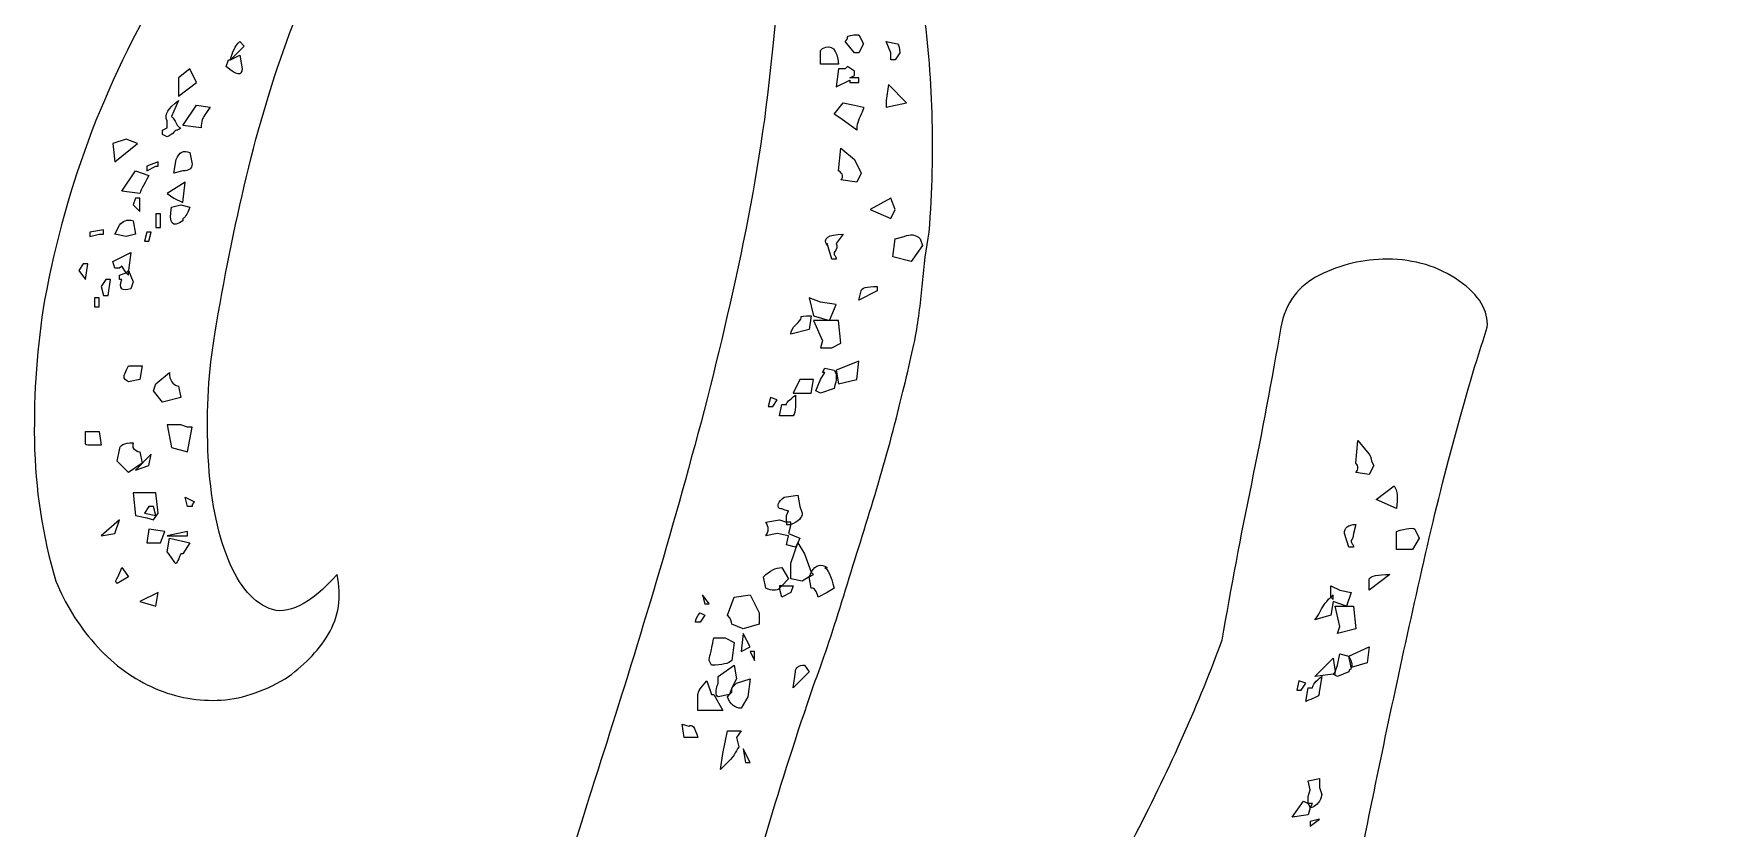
# Model space of a CAD drawing. Header units: inches. Extents: x 148 to 932, y -906 to -173.
# Drawn here: x 148.4 to 500.5, y -702 to -535.7 of the extents above; entities that cross this region are included whole.
import ezdxf

# ---------------------------------------------------------------- set-up
doc = ezdxf.new("R2010")
doc.units = ezdxf.units.IN
doc.header["$MEASUREMENT"] = 0
doc.layers.add('Layer 1', color=7, linetype='Continuous')

# ---------------------------------------------------------------- blocks, each defined once
blk = doc.blocks.new('block 3')
at = {"layer": 'Layer 1', "lineweight": 0}
for points in [[(181.06, -543.01), (178.68, -544.91), (178.68, -548.71), (182.48, -545.86), (181.06, -543.01)], [(321.09, -545.86), (321.09, -544.91), (319.19, -544.91), (320.14, -544.44), (320.14, -543.49), (318.72, -542.54), (318.24, -543.01), (316.82, -543.01), (316.34, -546.81), (319.19, -545.38), (319.19, -545.86), (321.09, -545.86)], [(326.79, -551.08), (331.06, -550.13), (327.26, -546.33), (326.79, -549.66), (326.79, -551.08)], [(167.77, -557.73), (164.92, -558.67), (165.39, -562.47), (170.14, -558.67), (167.77, -557.73)], [(174.41, -563.42), (174.41, -562.47), (172.04, -563.42), (172.04, -564.37), (173.94, -563.42), (174.41, -563.42)], [(177.74, -570.07), (179.63, -571.02), (180.11, -566.74), (176.31, -569.12), (177.74, -570.07)], [(170.61, -572.91), (170.61, -570.07), (169.66, -570.07), (169.19, -571.49), (170.61, -572.91)], [(327.74, -574.34), (328.68, -572.44), (327.74, -570.07), (323.46, -572.44), (327.74, -574.34)], [(174.89, -573.39), (173.94, -573.39), (173.94, -576.24), (174.89, -576.24), (174.89, -573.39)], [(163.02, -577.66), (163.02, -576.71), (160.17, -577.19), (160.17, -578.14), (162.07, -577.66), (163.02, -577.66)], [(172.99, -577.19), (172.04, -577.19), (171.56, -579.09), (172.51, -579.09), (172.99, -577.19)], [(159.22, -587.15), (159.7, -583.83), (158.75, -583.83), (157.8, -585.26), (159.22, -587.15)], [(164.44, -587.15), (163.49, -587.15), (162.54, -588.58), (163.02, -590.48), (163.97, -590.48), (164.44, -587.15)], [(167.77, -585.73), (168.24, -586.21), (168.24, -585.26), (167.77, -585.73)], [(162.07, -590.95), (161.12, -590.95), (161.12, -592.85), (162.07, -592.85), (162.07, -590.95)], [(313.02, -591.9), (310.65, -590.95), (311.6, -594.75), (314.92, -595.7), (311.6, -595.7), (313.49, -599.97), (313.02, -601.4), (315.39, -601.4), (317.29, -600.45), (316.82, -595.7), (314.92, -595.7), (316.34, -592.38), (313.02, -591.9)], [(316.34, -606.14), (316.82, -608.99), (320.62, -608.04), (321.09, -604.24), (316.34, -606.14)], [(307.32, -610.89), (311.12, -610.89), (311.6, -608.04), (308.75, -608.04), (307.32, -610.89)], [(302.58, -611.84), (302.1, -613.74), (303.05, -613.74), (304, -612.31), (302.58, -611.84)], [(179.16, -617.54), (176.31, -617.54), (177.26, -622.28), (180.58, -623.23), (181.53, -618.01), (180.58, -618.01), (179.16, -617.54)], [(172.99, -623.71), (169.66, -627.03), (172.51, -626.08), (172.99, -623.71)], [(174.41, -636.05), (173.94, -631.78), (169.19, -631.78), (169.66, -636.52), (172.04, -637), (173.46, -637.47), (174.41, -636.05)], [(173.94, -636.52), (173.46, -634.62), (172.51, -634.62), (171.56, -636.05), (173.94, -636.52)], [(166.34, -637.47), (162.54, -640.8), (165.39, -640.32), (166.34, -637.47)], [(174.89, -642.22), (175.84, -639.85), (172.51, -639.37), (172.04, -642.22), (174.89, -642.22)], [(176.31, -640.8), (180.58, -640.8), (180.58, -639.85), (176.31, -640.8)], [(306.85, -637.95), (305.9, -637.95), (305.9, -638.42), (306.85, -638.42), (306.85, -637.95)], [(304.48, -651.71), (304.95, -651.24), (304.48, -651.24), (304.48, -651.71)], [(311.6, -648.87), (311.12, -648.39), (310.65, -649.34), (311.6, -648.87)], [(170.61, -654.56), (173.94, -655.51), (174.41, -652.66), (170.61, -654.56)], [(288.34, -653.14), (288.81, -655.04), (289.76, -655.04), (288.34, -653.14)], [(420.3, -653.14), (419.82, -653.61), (420.3, -654.09), (420.3, -653.14)], [(296.88, -661.21), (296.41, -665), (298.31, -664.05), (296.88, -661.21)], [(299.25, -666.9), (299.25, -665), (298.31, -665), (299.25, -666.9)], [(413.18, -671.17), (412.7, -673.07), (413.65, -673.07), (414.6, -671.65), (413.18, -671.17)], [(420.77, -669.75), (420.77, -669.28), (420.3, -669.75), (420.77, -669.75)], [(294.51, -673.55), (294.51, -672.6), (294.03, -674.02), (294.51, -673.55)], [(296.88, -685.41), (297.36, -688.26), (298.31, -688.26), (296.88, -685.41)], [(415.55, -697.76), (416.03, -696.81), (415.08, -696.81), (415.55, -697.76)], [(417.45, -700.13), (415.55, -700.61), (415.55, -701.56), (417.45, -700.13)]]:
    blk.add_lwpolyline(points, dxfattribs=at)
for points, knots in [([(211.91, -648.87), (212.86, -653.61), (212.22, -657.81), (210.01, -661.45), (207.8, -665.08), (204.79, -668.17), (200.99, -670.7), (196.25, -673.55), (191.5, -675.06), (186.75, -675.21), (182.01, -675.37), (177.42, -674.42), (172.99, -672.36), (168.55, -670.31), (164.6, -667.3), (161.12, -663.34), (157.64, -659.39), (154.95, -655.04), (153.05, -650.29), (150.2, -640.8), (148.7, -630.99), (148.54, -620.86), (148.38, -610.73), (149.09, -600.92), (150.68, -591.43), (155.11, -567.06), (163.89, -544.2), (177.02, -522.84), (190.15, -501.47), (207.64, -483.2), (229.48, -468.01), (237.07, -462.63), (244.58, -458.68), (252.02, -456.14), (259.46, -453.62), (266.34, -452.35), (272.67, -452.35), (283.43, -452.35), (293.08, -455.67), (301.63, -462.31), (310.17, -468.96), (317.21, -477.98), (322.75, -489.37), (328.28, -500.76), (332.16, -513.98), (334.38, -529.01), (336.59, -544.04), (337.07, -560.1), (335.8, -577.19), (335.17, -580.67), (334.69, -584.23), (334.38, -587.87), (334.06, -591.51), (333.59, -595.23), (332.96, -599.02), (332.01, -603.46), (330.74, -608.84), (329.16, -615.16), (327.57, -621.5), (325.75, -627.98), (323.7, -634.62), (321.64, -641.27), (319.58, -647.92), (317.53, -654.56), (315.47, -661.21), (313.49, -667.07), (311.6, -672.12), (308.11, -682.26), (304.87, -692.38), (301.87, -702.5), (298.85, -712.64), (296.41, -721.97), (294.51, -730.51), (294.51, -730.51), (292.61, -730.03), (292.61, -730.03), (292.61, -730.03), (291.66, -731.93), (291.66, -731.93), (291.66, -731.93), (292.61, -734.31), (292.61, -734.31), (292.61, -734.31), (293.08, -734.31), (293.08, -734.31), (293.39, -734.31), (293.71, -734.15), (294.03, -733.83), (292.45, -741.12), (291.34, -747.44), (290.71, -752.82), (290.07, -761.05), (290.78, -767.14), (292.85, -771.1), (294.9, -775.05), (297.99, -777.5), (302.1, -778.45), (310.96, -779.71), (319.98, -776.79), (329.16, -769.67), (338.33, -762.55), (347.12, -753.21), (355.5, -741.67), (363.89, -730.12), (371.72, -717.3), (379, -703.22), (386.28, -689.14), (392.29, -675.61), (397.04, -662.63), (398.94, -651.56), (400.99, -640.64), (403.21, -629.88), (405.42, -619.12), (407.48, -608.2), (409.38, -597.12), (410.33, -592.07), (413.02, -588.42), (417.45, -586.21), (421.88, -584), (426.62, -582.88), (431.69, -582.88), (437.39, -582.88), (442.37, -584.39), (446.64, -587.39), (450.92, -590.41), (452.89, -593.64), (452.58, -597.12), (447.83, -611.68), (443.4, -628.06), (439.29, -646.25), (435.17, -664.45), (431.37, -682.09), (427.89, -699.18), (423.78, -720.07), (419.42, -740.88), (414.84, -761.6), (410.25, -782.32), (404.47, -801.71), (397.51, -819.75), (401.62, -820.06), (405.5, -820.23), (409.14, -820.23), (412.78, -820.23), (416.34, -820.23), (419.82, -820.23), (427.73, -820.23), (436.51, -820.3), (446.17, -820.46), (455.82, -820.62), (465.63, -820.38), (475.6, -819.75), (485.57, -819.11), (495.3, -818.01), (504.79, -816.43), (514.29, -814.84), (522.83, -812.47), (530.43, -809.31), (538.02, -806.14), (544.27, -801.87), (549.18, -796.49), (554.08, -791.11), (557.01, -784.31), (557.96, -776.08), (559.86, -776.39), (561.67, -777.66), (563.42, -779.88), (565.15, -782.09), (566.58, -784.94), (567.69, -788.42), (568.79, -791.9), (569.35, -795.85), (569.35, -800.29), (569.35, -804.72), (568.56, -809.14), (566.98, -813.58), (565.08, -819.28), (561.67, -824.26), (556.77, -828.53), (551.86, -832.8), (545.85, -836.28), (538.73, -838.98), (531.61, -841.66), (523.7, -843.72), (515, -845.15), (506.29, -846.57), (497.2, -847.28), (487.7, -847.28), (470.3, -847.28), (452.97, -846.49), (435.73, -844.91), (418.47, -843.32), (403.21, -840.95), (389.92, -837.79), (386.43, -845.07), (382.48, -852.27), (378.05, -859.39), (373.62, -866.51), (369.19, -873.23), (364.76, -879.56), (357.17, -888.74), (348.93, -895.46), (340.08, -899.73), (331.21, -904.01), (322.83, -906.14), (314.92, -906.14), (306.06, -906.14), (298.62, -904.56), (292.61, -901.4), (284.7, -897.91), (278.44, -892.3), (273.86, -884.55), (269.27, -876.79), (267.29, -868.96), (267.92, -861.05), (268.24, -856.93), (269.19, -854.16), (270.77, -852.74), (272.35, -851.32), (273.86, -850.76), (275.28, -851.08), (276.71, -851.39), (278.05, -852.34), (279.32, -853.93), (280.58, -855.51), (281.22, -857.41), (281.22, -859.62), (281.85, -865.63), (283.98, -870.22), (287.62, -873.39), (291.26, -876.55), (295.77, -878.14), (301.15, -878.14), (307.48, -878.14), (313.26, -876.79), (318.48, -874.1), (323.7, -871.41), (328.37, -867.93), (332.48, -863.66), (336.59, -859.39), (340.32, -854.64), (343.64, -849.42), (346.96, -844.2), (349.88, -839.21), (352.42, -834.47), (335.64, -835.42), (320.53, -835.49), (307.09, -834.7), (293.63, -833.91), (284.38, -833.83), (279.32, -834.47), (273.93, -835.1), (271.17, -834.38), (271.01, -832.33), (270.85, -830.27), (272.03, -828.06), (274.57, -825.68), (277.1, -823.31), (280.5, -821.09), (284.78, -819.04), (289.05, -816.98), (292.92, -816.11), (296.41, -816.43), (296.41, -816.43), (360.01, -818.33), (360.01, -818.33), (365.71, -804.4), (370.61, -789.45), (374.73, -773.47), (378.84, -757.49), (382.48, -741.59), (385.65, -725.76), (385.65, -725.76), (384.7, -725.76), (384.7, -725.76), (379.31, -735.89), (373.46, -745.46), (367.13, -754.48), (360.8, -763.5), (354.08, -771.49), (346.96, -778.45), (339.84, -785.41), (332.32, -790.95), (324.41, -795.07), (316.5, -799.18), (308.27, -801.24), (299.73, -801.24), (283.9, -801.24), (271.88, -795.62), (263.65, -784.39), (255.42, -773.15), (252.1, -758.52), (253.68, -740.48), (253.68, -738.58), (253.84, -736.37), (254.16, -733.83), (254.47, -731.3), (254.95, -728.93), (255.58, -726.71), (256.53, -722.6), (257.96, -717.38), (259.86, -711.05), (261.75, -704.72), (263.96, -697.6), (266.5, -689.69), (269.66, -679.88), (273.06, -668.97), (276.71, -656.93), (280.34, -644.91), (283.9, -632.41), (287.39, -619.43), (290.87, -606.46), (294.03, -593.09), (296.88, -579.32), (299.73, -565.56), (301.78, -551.87), (303.05, -538.26), (305.58, -515.48), (303.44, -498.55), (296.64, -487.47), (289.83, -476.4), (280.74, -470.86), (269.35, -470.86), (256.69, -470.86), (243.72, -477.03), (230.43, -489.37), (224.09, -495.07), (218.63, -501.87), (214.05, -509.78), (209.46, -517.7), (205.42, -526.32), (201.94, -535.65), (198.46, -544.99), (195.45, -554.96), (192.92, -565.56), (190.39, -576.16), (188.18, -587.15), (186.28, -598.55), (185.01, -606.14), (184.54, -614.21), (184.86, -622.76), (185.17, -631.3), (186.43, -638.58), (188.65, -644.59), (190.86, -650.61), (193.87, -654.41), (197.67, -655.99), (201.47, -657.57), (206.22, -655.2), (211.91, -648.87)], [0, 0, 0, 0, 1, 1, 1, 2, 2, 2, 3, 3, 3, 4, 4, 4, 5, 5, 5, 6, 6, 6, 7, 7, 7, 8, 8, 8, 9, 9, 9, 10, 10, 10, 11, 11, 11, 12, 12, 12, 13, 13, 13, 14, 14, 14, 15, 15, 15, 16, 16, 16, 17, 17, 17, 18, 18, 18, 19, 19, 19, 20, 20, 20, 21, 21, 21, 22, 22, 22, 23, 23, 23, 24, 24, 24, 25, 25, 25, 26, 26, 26, 27, 27, 27, 28, 28, 28, 29, 29, 29, 30, 30, 30, 31, 31, 31, 32, 32, 32, 33, 33, 33, 34, 34, 34, 35, 35, 35, 36, 36, 36, 37, 37, 37, 38, 38, 38, 39, 39, 39, 40, 40, 40, 41, 41, 41, 42, 42, 42, 43, 43, 43, 44, 44, 44, 45, 45, 45, 46, 46, 46, 47, 47, 47, 48, 48, 48, 49, 49, 49, 50, 50, 50, 51, 51, 51, 52, 52, 52, 53, 53, 53, 54, 54, 54, 55, 55, 55, 56, 56, 56, 57, 57, 57, 58, 58, 58, 59, 59, 59, 60, 60, 60, 61, 61, 61, 62, 62, 62, 63, 63, 63, 64, 64, 64, 65, 65, 65, 66, 66, 66, 67, 67, 67, 68, 68, 68, 69, 69, 69, 70, 70, 70, 71, 71, 71, 72, 72, 72, 73, 73, 73, 74, 74, 74, 75, 75, 75, 76, 76, 76, 77, 77, 77, 78, 78, 78, 79, 79, 79, 80, 80, 80, 81, 81, 81, 82, 82, 82, 83, 83, 83, 84, 84, 84, 85, 85, 85, 86, 86, 86, 87, 87, 87, 88, 88, 88, 89, 89, 89, 90, 90, 90, 91, 91, 91, 92, 92, 92, 93, 93, 93, 94, 94, 94, 95, 95, 95, 96, 96, 96, 97, 97, 97, 98, 98, 98, 99, 99, 99, 100, 100, 100, 101, 101, 101, 102, 102, 102, 103, 103, 103, 104, 104, 104, 105, 105, 105, 106, 106, 106, 107, 107, 107, 108, 108, 108, 109, 109, 109, 110, 110, 110, 111, 111, 111, 112, 112, 112, 113, 113, 113, 114, 114, 114, 115, 115, 115, 116, 116, 116, 116]), ([(192.45, -538.26), (192.45, -538.26), (191.5, -537.31), (191.5, -537.31), (190.55, -538.26), (189.91, -539.53), (189.6, -541.11), (189.6, -541.11), (192.45, -538.26), (192.45, -538.26)], [0, 0, 0, 0, 1, 1, 1, 2, 2, 2, 3, 3, 3, 3]), ([(313.02, -539.21), (313.02, -539.21), (313.02, -542.06), (313.02, -542.06), (313.02, -542.06), (316.82, -542.06), (316.82, -542.06), (316.5, -538.9), (315.39, -537.79), (313.49, -538.74), (313.49, -538.74), (313.02, -539.21), (313.02, -539.21)], [0, 0, 0, 0, 1, 1, 1, 2, 2, 2, 3, 3, 3, 4, 4, 4, 4]), ([(321.09, -539.69), (321.09, -539.69), (322.04, -537.79), (322.04, -537.79), (322.04, -537.79), (321.09, -535.89), (321.09, -535.89), (319.5, -535.89), (318.72, -536.05), (318.72, -536.36), (318.72, -536.68), (318.55, -537), (318.24, -537.31), (318.24, -537.31), (320.14, -539.69), (320.14, -539.69), (320.14, -539.69), (321.09, -539.69), (321.09, -539.69)], [0, 0, 0, 0, 1, 1, 1, 2, 2, 2, 3, 3, 3, 4, 4, 4, 5, 5, 5, 6, 6, 6, 6]), ([(327.74, -539.69), (327.74, -539.69), (327.74, -541.11), (327.74, -541.11), (327.74, -541.11), (328.68, -541.11), (328.68, -541.11), (328.68, -541.11), (329.63, -539.69), (329.63, -539.69), (329.63, -538.74), (329.47, -538.11), (329.16, -537.79), (329.16, -537.79), (326.79, -537.31), (326.79, -537.31), (326.79, -537.31), (327.74, -539.69), (327.74, -539.69)], [0, 0, 0, 0, 1, 1, 1, 2, 2, 2, 3, 3, 3, 4, 4, 4, 5, 5, 5, 6, 6, 6, 6]), ([(189.13, -541.11), (189.13, -541.11), (188.65, -542.54), (188.65, -542.54), (190.86, -544.44), (191.98, -544.6), (191.98, -543.01), (191.98, -543.01), (191.5, -540.16), (191.5, -540.16), (191.5, -540.16), (189.6, -541.11), (189.6, -541.11), (189.6, -541.11), (189.13, -541.11), (189.13, -541.11)], [0, 0, 0, 0, 1, 1, 1, 2, 2, 2, 3, 3, 3, 4, 4, 4, 5, 5, 5, 5]), ([(178.68, -549.66), (176.47, -551.24), (175.67, -552.67), (176.31, -553.93), (176.31, -553.93), (176.31, -555.35), (176.31, -555.35), (176.31, -555.35), (175.36, -555.83), (175.36, -555.83), (175.36, -555.83), (175.36, -556.78), (175.36, -556.78), (175.36, -556.78), (176.31, -557.25), (176.31, -557.25), (176.94, -556.94), (177.42, -556.62), (177.74, -556.3), (178.05, -555.99), (178.28, -555.83), (178.45, -555.83), (178.6, -555.83), (178.84, -555.67), (179.16, -555.35), (178.84, -555.35), (178.52, -555.04), (178.21, -554.4), (177.89, -553.77), (177.57, -553.3), (177.26, -552.98), (177.26, -552.98), (178.68, -549.66), (178.68, -549.66)], [0, 0, 0, 0, 1, 1, 1, 2, 2, 2, 3, 3, 3, 4, 4, 4, 5, 5, 5, 6, 6, 6, 7, 7, 7, 8, 8, 8, 9, 9, 9, 10, 10, 10, 11, 11, 11, 11]), ([(179.63, -554.88), (179.63, -554.88), (183.43, -555.35), (183.43, -555.35), (183.43, -554.72), (183.51, -554.16), (183.67, -553.69), (183.82, -553.22), (184.38, -552.35), (185.33, -551.08), (185.33, -551.08), (182.48, -550.61), (182.48, -550.61), (182.48, -550.61), (179.63, -554.88), (179.63, -554.88)], [0, 0, 0, 0, 1, 1, 1, 2, 2, 2, 3, 3, 3, 4, 4, 4, 5, 5, 5, 5]), ([(317.29, -553.45), (317.29, -553.45), (320.62, -555.83), (320.62, -555.83), (320.62, -554.88), (320.93, -553.77), (321.56, -552.5), (321.88, -551.87), (322.04, -551.4), (322.04, -551.08), (322.04, -551.08), (320.14, -550.61), (320.14, -550.61), (320.14, -550.61), (317.77, -550.13), (317.77, -550.13), (317.77, -550.13), (315.87, -552.5), (315.87, -552.5), (315.87, -552.5), (317.29, -553.45), (317.29, -553.45)], [0, 0, 0, 0, 1, 1, 1, 2, 2, 2, 3, 3, 3, 4, 4, 4, 5, 5, 5, 6, 6, 6, 7, 7, 7, 7]), ([(321.56, -564.85), (321.56, -564.85), (320.14, -562), (320.14, -562), (320.14, -562), (317.29, -559.62), (317.29, -559.62), (317.29, -559.62), (316.82, -564.37), (316.82, -564.37), (317.77, -565.01), (317.92, -565.64), (317.29, -566.27), (317.29, -566.27), (320.62, -566.74), (320.62, -566.74), (320.62, -566.74), (321.56, -564.85), (321.56, -564.85)], [0, 0, 0, 0, 1, 1, 1, 2, 2, 2, 3, 3, 3, 4, 4, 4, 5, 5, 5, 6, 6, 6, 6]), ([(181.06, -560.57), (179.79, -559.94), (178.84, -560.42), (178.21, -562), (178.21, -562), (177.74, -564.85), (177.74, -564.85), (177.74, -564.85), (179.63, -564.37), (179.63, -564.37), (180.9, -564.37), (181.53, -563.9), (181.53, -562.95), (181.53, -562.95), (181.06, -560.57), (181.06, -560.57)], [0, 0, 0, 0, 1, 1, 1, 2, 2, 2, 3, 3, 3, 4, 4, 4, 5, 5, 5, 5]), ([(166.82, -568.64), (166.82, -568.64), (170.61, -569.12), (170.61, -569.12), (170.61, -568.81), (171.25, -567.54), (172.51, -565.32), (172.51, -565.32), (169.66, -564.37), (169.66, -564.37), (169.66, -564.37), (166.82, -568.64), (166.82, -568.64)], [0, 0, 0, 0, 1, 1, 1, 2, 2, 2, 3, 3, 3, 4, 4, 4, 4]), ([(179.63, -574.34), (179.95, -574.34), (180.42, -573.55), (181.06, -571.97), (181.06, -571.97), (179.16, -571.49), (179.16, -571.49), (179.16, -571.49), (177.26, -571.97), (177.26, -571.97), (176.62, -575.45), (177.42, -576.4), (179.63, -574.81), (179.63, -574.81), (179.63, -574.34), (179.63, -574.34)], [0, 0, 0, 0, 1, 1, 1, 2, 2, 2, 3, 3, 3, 4, 4, 4, 5, 5, 5, 5]), ([(169.66, -577.66), (169.66, -577.66), (169.19, -574.81), (169.19, -574.81), (167.92, -574.5), (166.97, -574.81), (166.34, -575.76), (166.34, -575.76), (165.39, -577.66), (165.39, -577.66), (165.39, -577.66), (167.77, -578.14), (167.77, -578.14), (167.77, -578.14), (169.66, -577.66), (169.66, -577.66)], [0, 0, 0, 0, 1, 1, 1, 2, 2, 2, 3, 3, 3, 4, 4, 4, 5, 5, 5, 5]), ([(333.91, -578.61), (332.96, -577.66), (331.84, -577.51), (330.58, -578.14), (330.58, -578.14), (328.68, -578.61), (328.68, -578.61), (328.68, -578.61), (328.21, -582.41), (328.21, -582.41), (328.21, -582.41), (332.01, -583.36), (332.01, -583.36), (332.01, -583.36), (334.38, -580.03), (334.38, -580.03), (334.38, -580.03), (333.91, -578.61), (333.91, -578.61)], [0, 0, 0, 0, 1, 1, 1, 2, 2, 2, 3, 3, 3, 4, 4, 4, 5, 5, 5, 6, 6, 6, 6]), ([(317.77, -577.66), (314.6, -577.66), (313.49, -578.46), (314.44, -580.03), (314.44, -580.03), (314.44, -579.56), (314.44, -579.56), (314.44, -579.56), (315.39, -582.88), (315.39, -582.88), (315.39, -582.88), (316.34, -582.88), (316.34, -582.88), (316.34, -582.57), (316.26, -582.33), (316.11, -582.17), (315.94, -582.02), (315.87, -581.78), (315.87, -581.46), (316.5, -580.83), (316.65, -580.2), (316.34, -579.56), (316.34, -579.56), (317.77, -577.66), (317.77, -577.66)], [0, 0, 0, 0, 1, 1, 1, 2, 2, 2, 3, 3, 3, 4, 4, 4, 5, 5, 5, 6, 6, 6, 7, 7, 7, 8, 8, 8, 8]), ([(166.82, -584.31), (166.82, -584.31), (167.77, -585.73), (167.77, -585.73), (167.77, -585.73), (166.34, -586.21), (166.34, -586.21), (166.34, -586.21), (166.34, -587.15), (166.34, -587.15), (166.34, -587.15), (166.82, -587.15), (166.82, -587.15), (166.18, -589.06), (166.82, -589.69), (168.72, -589.06), (168.72, -589.06), (169.19, -587.63), (169.19, -587.63), (169.19, -587.63), (168.24, -585.26), (168.24, -585.26), (168.24, -585.26), (168.72, -581.46), (168.72, -581.46), (168.72, -581.46), (164.92, -583.36), (164.92, -583.36), (164.92, -583.36), (165.39, -584.78), (165.39, -584.78), (165.39, -584.78), (166.34, -584.78), (166.34, -584.78), (166.34, -584.78), (166.82, -584.31), (166.82, -584.31)], [0, 0, 0, 0, 1, 1, 1, 2, 2, 2, 3, 3, 3, 4, 4, 4, 5, 5, 5, 6, 6, 6, 7, 7, 7, 8, 8, 8, 9, 9, 9, 10, 10, 10, 11, 11, 11, 12, 12, 12, 12]), ([(321.09, -591.43), (321.09, -591.43), (324.89, -589.53), (324.89, -589.53), (324.89, -589.53), (324.89, -588.58), (324.89, -588.58), (322.67, -588.58), (321.56, -588.9), (321.56, -589.53), (321.56, -589.53), (321.09, -591.43), (321.09, -591.43)], [0, 0, 0, 0, 1, 1, 1, 2, 2, 2, 3, 3, 3, 4, 4, 4, 4]), ([(310.65, -597.6), (310.65, -597.6), (311.12, -594.75), (311.12, -594.75), (309.53, -594.75), (308.82, -594.83), (308.99, -594.99), (309.14, -595.15), (308.9, -595.54), (308.27, -596.18), (308.27, -596.18), (307.8, -596.65), (307.8, -596.65), (307.16, -597.29), (306.85, -597.92), (306.85, -598.55), (306.85, -598.55), (310.65, -597.6), (310.65, -597.6)], [0, 0, 0, 0, 1, 1, 1, 2, 2, 2, 3, 3, 3, 4, 4, 4, 5, 5, 5, 6, 6, 6, 6]), ([(168.24, -605.19), (167.6, -606.46), (167.29, -607.25), (167.29, -607.57), (167.29, -607.89), (167.6, -608.2), (168.24, -608.52), (168.24, -608.52), (170.61, -608.04), (170.61, -608.04), (170.61, -608.04), (171.09, -605.19), (171.09, -605.19), (171.09, -605.19), (168.24, -605.19), (168.24, -605.19)], [0, 0, 0, 0, 1, 1, 1, 2, 2, 2, 3, 3, 3, 4, 4, 4, 5, 5, 5, 5]), ([(313.02, -610.89), (313.02, -610.89), (315.87, -609.94), (315.87, -609.94), (316.5, -608.04), (316.5, -606.78), (315.87, -606.14), (315.87, -606.14), (313.97, -605.67), (313.97, -605.67), (313.97, -605.67), (313.49, -606.62), (313.49, -606.62), (313.49, -606.62), (313.97, -606.62), (313.97, -606.62), (313.97, -606.62), (313.02, -608.04), (313.02, -608.04), (313.02, -608.04), (312.07, -610.42), (312.07, -610.42), (312.07, -610.42), (313.02, -610.89), (313.02, -610.89)], [0, 0, 0, 0, 1, 1, 1, 2, 2, 2, 3, 3, 3, 4, 4, 4, 5, 5, 5, 6, 6, 6, 7, 7, 7, 8, 8, 8, 8]), ([(173.46, -610.42), (173.46, -610.42), (175.36, -612.79), (175.36, -612.79), (175.36, -612.79), (179.16, -611.84), (179.16, -611.84), (179.16, -611.84), (178.68, -609.47), (178.68, -609.47), (177.42, -609.16), (176.79, -608.2), (176.79, -606.62), (176.79, -606.62), (173.94, -608.99), (173.94, -608.99), (173.94, -608.99), (173.46, -610.42), (173.46, -610.42)], [0, 0, 0, 0, 1, 1, 1, 2, 2, 2, 3, 3, 3, 4, 4, 4, 5, 5, 5, 6, 6, 6, 6]), ([(307.8, -611.36), (306.53, -612.31), (305.9, -612.95), (305.9, -613.26), (305.9, -613.26), (304.95, -613.26), (304.95, -613.26), (304.95, -613.26), (304.48, -615.64), (304.48, -615.64), (304.48, -615.64), (307.32, -615.64), (307.32, -615.64), (307.64, -615.33), (307.8, -614.69), (307.8, -613.74), (307.8, -613.74), (307.8, -611.36), (307.8, -611.36)], [0, 0, 0, 0, 1, 1, 1, 2, 2, 2, 3, 3, 3, 4, 4, 4, 5, 5, 5, 6, 6, 6, 6]), ([(159.22, -618.96), (159.22, -620.55), (159.22, -621.41), (159.22, -621.57), (159.22, -621.73), (159.53, -621.81), (160.17, -621.81), (160.17, -621.81), (162.54, -621.81), (162.54, -621.81), (162.54, -621.81), (162.07, -618.96), (162.07, -618.96), (162.07, -618.96), (159.22, -618.96), (159.22, -618.96)], [0, 0, 0, 0, 1, 1, 1, 2, 2, 2, 3, 3, 3, 4, 4, 4, 5, 5, 5, 5]), ([(165.87, -625.13), (165.87, -625.13), (168.24, -627.5), (168.24, -627.5), (168.24, -627.5), (171.09, -625.6), (171.09, -625.6), (171.09, -625.6), (170.61, -623.23), (170.61, -623.23), (169.35, -622.92), (168.87, -622.28), (169.19, -621.33), (167.29, -621.33), (166.34, -621.81), (166.34, -622.76), (166.34, -622.76), (165.87, -625.13), (165.87, -625.13)], [0, 0, 0, 0, 1, 1, 1, 2, 2, 2, 3, 3, 3, 4, 4, 4, 5, 5, 5, 6, 6, 6, 6]), ([(428.37, -625.13), (428.37, -624.5), (428.05, -623.87), (427.42, -623.23), (427.42, -623.23), (425.52, -620.86), (425.52, -620.86), (425.52, -620.86), (425.05, -625.6), (425.05, -625.6), (425.68, -626.24), (425.68, -626.87), (425.05, -627.5), (425.05, -627.5), (427.89, -627.98), (427.89, -627.98), (427.89, -627.98), (428.84, -626.08), (428.84, -626.08), (428.84, -626.08), (428.37, -625.13), (428.37, -625.13)], [0, 0, 0, 0, 1, 1, 1, 2, 2, 2, 3, 3, 3, 4, 4, 4, 5, 5, 5, 6, 6, 6, 7, 7, 7, 7]), ([(180.11, -632.72), (180.11, -632.72), (180.58, -634.62), (180.58, -634.62), (180.58, -634.62), (181.53, -634.62), (181.53, -634.62), (181.53, -634.31), (181.69, -633.99), (182.01, -633.67), (182.01, -633.67), (180.11, -632.72), (180.11, -632.72)], [0, 0, 0, 0, 1, 1, 1, 2, 2, 2, 3, 3, 3, 4, 4, 4, 4]), ([(308.75, -641.27), (308.75, -641.27), (306.37, -640.32), (306.37, -640.32), (306.37, -640.32), (306.85, -638.42), (306.85, -638.42), (308.43, -637.79), (309.22, -637), (309.22, -636.05), (309.22, -636.05), (308.75, -634.62), (308.75, -634.62), (308.75, -634.62), (308.27, -632.25), (308.27, -632.25), (308.27, -632.25), (305.43, -632.72), (305.43, -632.72), (304.16, -633.67), (303.84, -634.47), (304.48, -635.1), (304.79, -635.1), (305.11, -635.18), (305.43, -635.34), (305.74, -635.5), (306.06, -635.57), (306.37, -635.57), (306.37, -635.57), (305.9, -636.52), (305.9, -636.52), (305.9, -636.52), (305.9, -637.95), (305.9, -637.95), (305.9, -637.95), (304.48, -637.47), (304.48, -637.47), (304.48, -637.47), (301.63, -637.95), (301.63, -637.95), (302.26, -638.9), (302.26, -639.85), (301.63, -640.8), (301.63, -640.8), (304, -640.32), (304, -640.32), (304, -640.32), (306.37, -640.8), (306.37, -640.8), (306.37, -640.8), (305.9, -642.69), (305.9, -642.69), (305.9, -642.69), (307.8, -643.17), (307.8, -643.17), (307.8, -643.17), (308.27, -642.22), (308.27, -642.22), (308.27, -642.22), (306.85, -646.49), (306.85, -646.49), (306.85, -646.49), (306.85, -649.81), (306.85, -649.81), (306.85, -649.81), (309.22, -650.29), (309.22, -650.29), (309.22, -650.29), (310.65, -649.34), (310.65, -649.34), (310.65, -649.34), (311.12, -651.71), (311.12, -651.71), (311.75, -651.71), (312.23, -652.35), (312.55, -653.61), (312.55, -653.61), (314.44, -652.66), (314.44, -652.66), (314.44, -652.66), (315.87, -651.71), (315.87, -651.71), (315.23, -649.18), (314.6, -647.76), (313.97, -647.44), (313.97, -647.44), (314.44, -647.44), (314.44, -647.44), (313.18, -646.49), (312.07, -646.81), (311.12, -648.39), (311.12, -648.39), (309.7, -644.59), (309.7, -644.59), (309.7, -644.59), (308.27, -642.22), (308.27, -642.22), (308.27, -642.22), (308.75, -641.27), (308.75, -641.27)], [0, 0, 0, 0, 1, 1, 1, 2, 2, 2, 3, 3, 3, 4, 4, 4, 5, 5, 5, 6, 6, 6, 7, 7, 7, 8, 8, 8, 9, 9, 9, 10, 10, 10, 11, 11, 11, 12, 12, 12, 13, 13, 13, 14, 14, 14, 15, 15, 15, 16, 16, 16, 17, 17, 17, 18, 18, 18, 19, 19, 19, 20, 20, 20, 21, 21, 21, 22, 22, 22, 23, 23, 23, 24, 24, 24, 25, 25, 25, 26, 26, 26, 27, 27, 27, 28, 28, 28, 29, 29, 29, 30, 30, 30, 31, 31, 31, 32, 32, 32, 33, 33, 33, 33]), ([(433.59, -635.1), (433.9, -632.89), (433.75, -631.3), (433.11, -630.35), (433.11, -630.35), (429.32, -633.2), (429.32, -633.2), (429.32, -633.2), (433.59, -635.1), (433.59, -635.1)], [0, 0, 0, 0, 1, 1, 1, 2, 2, 2, 3, 3, 3, 3]), ([(425.05, -638.42), (423.46, -638.42), (422.67, -639.06), (422.67, -640.32), (422.67, -640.32), (423.62, -643.17), (423.62, -643.17), (423.62, -643.17), (424.57, -643.17), (424.57, -643.17), (424.57, -642.86), (424.49, -642.62), (424.33, -642.46), (424.17, -642.3), (424.1, -642.06), (424.1, -641.75), (424.41, -641.43), (424.57, -640.96), (424.57, -640.32), (424.57, -640.32), (425.05, -638.42), (425.05, -638.42)], [0, 0, 0, 0, 1, 1, 1, 2, 2, 2, 3, 3, 3, 4, 4, 4, 5, 5, 5, 6, 6, 6, 7, 7, 7, 7]), ([(437.39, -639.37), (437.07, -639.06), (435.8, -639.21), (433.59, -639.85), (433.59, -639.85), (433.59, -643.64), (433.59, -643.64), (433.59, -643.64), (436.91, -643.64), (436.91, -643.64), (436.91, -643.64), (438.34, -641.27), (438.34, -641.27), (438.34, -641.27), (437.39, -639.37), (437.39, -639.37)], [0, 0, 0, 0, 1, 1, 1, 2, 2, 2, 3, 3, 3, 4, 4, 4, 5, 5, 5, 5]), ([(179.63, -644.59), (179.63, -644.59), (181.06, -642.22), (181.06, -642.22), (181.06, -642.22), (176.79, -641.27), (176.79, -641.27), (176.79, -641.27), (176.31, -644.12), (176.31, -644.12), (177.26, -645.39), (177.81, -646.18), (177.97, -646.49), (178.13, -646.81), (178.52, -646.18), (179.16, -644.59), (179.16, -644.59), (179.63, -644.59), (179.63, -644.59)], [0, 0, 0, 0, 1, 1, 1, 2, 2, 2, 3, 3, 3, 4, 4, 4, 5, 5, 5, 6, 6, 6, 6]), ([(168.24, -649.34), (168.24, -649.34), (166.82, -647.44), (166.82, -647.44), (166.18, -649.03), (165.79, -649.9), (165.63, -650.05), (165.47, -650.21), (165.55, -650.45), (165.87, -650.76), (165.87, -650.76), (168.24, -649.34), (168.24, -649.34)], [0, 0, 0, 0, 1, 1, 1, 2, 2, 2, 3, 3, 3, 4, 4, 4, 4]), ([(307.32, -651.24), (307.32, -651.24), (304.95, -651.24), (304.95, -651.24), (304.95, -651.24), (306.37, -649.81), (306.37, -649.81), (306.37, -649.81), (304.95, -647.44), (304.95, -647.44), (303.68, -647.44), (302.41, -648.08), (301.15, -649.34), (301.15, -649.34), (301.63, -651.71), (301.63, -651.71), (302.89, -652.35), (303.84, -652.35), (304.48, -651.71), (304.48, -651.71), (304.95, -653.61), (304.95, -653.61), (304.95, -653.61), (306.85, -652.66), (306.85, -652.66), (306.85, -652.66), (307.32, -651.24), (307.32, -651.24)], [0, 0, 0, 0, 1, 1, 1, 2, 2, 2, 3, 3, 3, 4, 4, 4, 5, 5, 5, 6, 6, 6, 7, 7, 7, 8, 8, 8, 9, 9, 9, 9]), ([(421.72, -652.19), (421.72, -652.19), (419.82, -651.24), (419.82, -651.24), (419.82, -651.24), (419.82, -653.61), (419.82, -653.61), (419.19, -654.25), (418.71, -654.8), (418.4, -655.27), (418.08, -655.75), (417.76, -656.3), (417.45, -656.93), (417.13, -657.57), (416.81, -658.05), (416.5, -658.36), (416.5, -658.36), (419.82, -657.41), (419.82, -657.41), (419.82, -657.41), (420.3, -654.56), (420.3, -654.56), (420.3, -654.56), (423.15, -655.51), (423.15, -655.51), (423.15, -655.51), (420.77, -655.51), (420.77, -655.51), (420.77, -655.51), (421.72, -659.78), (421.72, -659.78), (421.72, -659.78), (421.25, -661.21), (421.25, -661.21), (421.25, -661.21), (425.05, -660.26), (425.05, -660.26), (425.05, -660.26), (424.57, -655.51), (424.57, -655.51), (424.57, -655.51), (423.15, -655.51), (423.15, -655.51), (423.15, -655.51), (424.1, -652.66), (424.1, -652.66), (424.1, -652.66), (421.72, -652.19), (421.72, -652.19)], [0, 0, 0, 0, 1, 1, 1, 2, 2, 2, 3, 3, 3, 4, 4, 4, 5, 5, 5, 6, 6, 6, 7, 7, 7, 8, 8, 8, 9, 9, 9, 10, 10, 10, 11, 11, 11, 12, 12, 12, 13, 13, 13, 14, 14, 14, 15, 15, 15, 16, 16, 16, 16]), ([(427.89, -652.19), (427.89, -652.19), (432.17, -648.87), (432.17, -648.87), (429.63, -648.87), (428.21, -649.18), (427.89, -649.81), (427.89, -649.81), (427.89, -652.19), (427.89, -652.19)], [0, 0, 0, 0, 1, 1, 1, 2, 2, 2, 3, 3, 3, 3]), ([(298.31, -653.14), (298.31, -653.14), (294.98, -653.61), (294.98, -653.61), (294.98, -653.61), (293.56, -657.41), (293.56, -657.41), (294.19, -658.05), (294.51, -658.68), (294.51, -659.31), (294.51, -659.31), (296.88, -660.26), (296.88, -660.26), (296.88, -660.26), (300.2, -659.31), (300.2, -659.31), (300.2, -659.31), (300.2, -656.93), (300.2, -656.93), (300.2, -656.93), (298.31, -653.14), (298.31, -653.14)], [0, 0, 0, 0, 1, 1, 1, 2, 2, 2, 3, 3, 3, 4, 4, 4, 5, 5, 5, 6, 6, 6, 7, 7, 7, 7]), ([(288.81, -657.41), (288.81, -657.41), (287.86, -656.93), (287.86, -656.93), (287.22, -657.57), (286.91, -658.2), (286.91, -658.83), (286.91, -658.83), (287.86, -658.83), (287.86, -658.83), (287.86, -658.83), (288.81, -657.41), (288.81, -657.41)], [0, 0, 0, 0, 1, 1, 1, 2, 2, 2, 3, 3, 3, 4, 4, 4, 4]), ([(290.23, -667.85), (292.45, -667.85), (293.87, -667.54), (294.51, -666.9), (294.51, -666.9), (294.98, -663.11), (294.98, -663.11), (294.98, -663.11), (293.08, -662.16), (293.08, -662.16), (293.08, -662.16), (290.71, -662.16), (290.71, -662.16), (290.39, -663.74), (290.15, -664.85), (290, -665.48), (289.83, -666.12), (289.76, -666.59), (289.76, -666.9), (289.76, -666.9), (290.23, -667.85), (290.23, -667.85)], [0, 0, 0, 0, 1, 1, 1, 2, 2, 2, 3, 3, 3, 4, 4, 4, 5, 5, 5, 6, 6, 6, 7, 7, 7, 7]), ([(421.25, -670.23), (421.25, -670.23), (423.62, -669.28), (423.62, -669.28), (423.62, -668.97), (423.7, -668.8), (423.86, -668.8), (424.01, -668.8), (424.1, -668.65), (424.1, -668.33), (424.1, -668.33), (427.42, -667.38), (427.42, -667.38), (427.42, -667.38), (427.89, -664.05), (427.89, -664.05), (427.89, -664.05), (423.62, -665.95), (423.62, -665.95), (423.62, -665.95), (421.72, -665.48), (421.72, -665.48), (421.72, -665.48), (421.25, -667.85), (421.25, -667.85), (421.25, -667.85), (420.77, -669.28), (420.77, -669.28), (420.77, -669.28), (420.3, -666.43), (420.3, -666.43), (420.3, -666.43), (416.5, -670.23), (416.5, -670.23), (416.5, -670.23), (420.3, -669.75), (420.3, -669.75), (420.3, -669.75), (421.25, -670.23), (421.25, -670.23)], [0, 0, 0, 0, 1, 1, 1, 2, 2, 2, 3, 3, 3, 4, 4, 4, 5, 5, 5, 6, 6, 6, 7, 7, 7, 8, 8, 8, 9, 9, 9, 10, 10, 10, 11, 11, 11, 12, 12, 12, 13, 13, 13, 13]), ([(298.31, -670.7), (298.31, -670.7), (295.46, -671.65), (295.46, -671.65), (295.46, -671.65), (294.51, -672.6), (294.51, -672.6), (294.51, -672.6), (295.46, -670.7), (295.46, -670.7), (295.46, -670.7), (294.98, -667.85), (294.98, -667.85), (294.98, -667.85), (291.66, -670.23), (291.66, -670.23), (291.66, -670.23), (291.66, -671.65), (291.66, -671.65), (291.02, -673.24), (291.02, -674.19), (291.66, -674.5), (291.66, -674.5), (294.03, -674.02), (294.03, -674.02), (294.03, -674.02), (293.56, -674.5), (293.56, -674.5), (294.19, -676.09), (295.14, -676.87), (296.41, -676.87), (296.41, -676.87), (297.83, -674.5), (297.83, -674.5), (297.83, -674.5), (298.31, -670.7), (298.31, -670.7)], [0, 0, 0, 0, 1, 1, 1, 2, 2, 2, 3, 3, 3, 4, 4, 4, 5, 5, 5, 6, 6, 6, 7, 7, 7, 8, 8, 8, 9, 9, 9, 10, 10, 10, 11, 11, 11, 12, 12, 12, 12]), ([(309.7, -667.85), (308.43, -667.85), (307.8, -668.33), (307.8, -669.28), (307.8, -669.28), (307.32, -672.6), (307.32, -672.6), (307.32, -672.6), (310.65, -669.28), (310.65, -669.28), (310.65, -669.28), (309.7, -667.85), (309.7, -667.85)], [0, 0, 0, 0, 1, 1, 1, 2, 2, 2, 3, 3, 3, 4, 4, 4, 4]), ([(424.1, -668.33), (424.41, -668.02), (424.25, -667.22), (423.62, -665.95), (423.62, -665.95), (424.1, -668.33), (424.1, -668.33)], [0, 0, 0, 0, 1, 1, 1, 2, 2, 2, 2]), ([(290.23, -674.02), (290.23, -674.02), (289.29, -671.17), (289.29, -671.17), (288.02, -672.44), (287.39, -673.39), (287.39, -674.02), (287.39, -674.02), (287.39, -677.34), (287.39, -677.34), (287.39, -677.34), (292.61, -677.34), (292.61, -677.34), (292.61, -677.34), (290.71, -674.02), (290.71, -674.02), (290.71, -674.02), (290.23, -674.02), (290.23, -674.02)], [0, 0, 0, 0, 1, 1, 1, 2, 2, 2, 3, 3, 3, 4, 4, 4, 5, 5, 5, 6, 6, 6, 6]), ([(417.93, -670.23), (416.66, -671.17), (416.03, -671.97), (416.03, -672.6), (416.03, -672.6), (415.08, -672.6), (415.08, -672.6), (415.08, -672.6), (414.6, -675.45), (414.6, -675.45), (416.18, -674.82), (417.05, -674.42), (417.21, -674.26), (417.37, -674.11), (417.45, -673.71), (417.45, -673.07), (417.45, -673.07), (417.93, -670.23), (417.93, -670.23)], [0, 0, 0, 0, 1, 1, 1, 2, 2, 2, 3, 3, 3, 4, 4, 4, 5, 5, 5, 6, 6, 6, 6]), ([(284.06, -680.19), (284.06, -680.19), (284.54, -683.04), (284.54, -683.04), (284.54, -683.04), (287.39, -683.04), (287.39, -683.04), (286.75, -680.83), (286.12, -680.04), (285.49, -680.67), (285.49, -680.67), (284.06, -680.19), (284.06, -680.19)], [0, 0, 0, 0, 1, 1, 1, 2, 2, 2, 3, 3, 3, 4, 4, 4, 4]), ([(296.41, -681.62), (296.41, -681.62), (293.56, -681.62), (293.56, -681.62), (293.56, -681.62), (292.61, -686.37), (292.61, -686.37), (292.61, -686.37), (292.13, -689.69), (292.13, -689.69), (292.76, -689.06), (293.39, -688.43), (294.03, -687.79), (294.66, -687.16), (295.29, -686.21), (295.93, -684.94), (295.93, -684.94), (295.46, -683.04), (295.46, -683.04), (295.46, -683.04), (296.41, -681.62), (296.41, -681.62)], [0, 0, 0, 0, 1, 1, 1, 2, 2, 2, 3, 3, 3, 4, 4, 4, 5, 5, 5, 6, 6, 6, 7, 7, 7, 7]), ([(414.13, -696.33), (414.13, -696.33), (411.75, -699.66), (411.75, -699.66), (411.75, -699.66), (415.08, -699.18), (415.08, -699.18), (415.08, -699.18), (415.55, -697.76), (415.55, -697.76), (416.5, -697.44), (417.13, -696.97), (417.45, -696.33), (417.76, -695.7), (417.93, -695.23), (417.93, -694.91), (417.93, -694.91), (417.45, -693.49), (417.45, -693.49), (417.45, -693.49), (417.45, -691.59), (417.45, -691.59), (417.45, -691.59), (415.08, -692.06), (415.08, -692.06), (415.08, -692.06), (415.55, -693.96), (415.55, -693.96), (415.55, -693.96), (415.08, -695.38), (415.08, -695.38), (415.08, -695.38), (415.08, -696.81), (415.08, -696.81), (415.08, -696.81), (414.13, -696.33), (414.13, -696.33)], [0, 0, 0, 0, 1, 1, 1, 2, 2, 2, 3, 3, 3, 4, 4, 4, 5, 5, 5, 6, 6, 6, 7, 7, 7, 8, 8, 8, 9, 9, 9, 10, 10, 10, 11, 11, 11, 12, 12, 12, 12])]:
    blk.add_open_spline(points, degree=3, knots=knots, dxfattribs=at)
blk = doc.blocks.new('block 2')
at = {"layer": 'Layer 1'}
blk.add_blockref('block 3', (0, 0), dxfattribs=at)

msp = doc.modelspace()

# ---------------------------------------------------------------- block references
at = {"layer": 'Layer 1'}
msp.add_blockref('block 2', (0, 0), dxfattribs=at)

doc.saveas('drawing.dxf')
